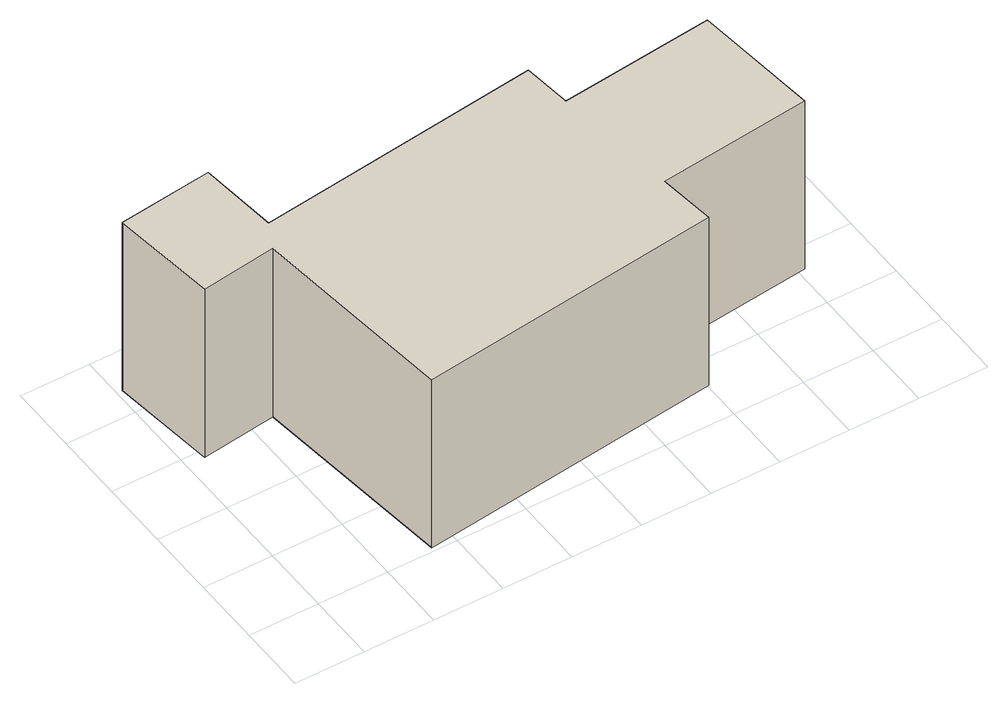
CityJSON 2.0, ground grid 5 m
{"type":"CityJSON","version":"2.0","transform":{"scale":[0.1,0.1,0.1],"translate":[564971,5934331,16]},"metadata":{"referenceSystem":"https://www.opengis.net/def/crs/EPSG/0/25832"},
"CityObjects":{
"building1":{"type":"Building","attributes":{"Grundfläche 2D":515,"Grundhöhe NN":16.29},"geometry":[{"type":"Solid","lod":"1","boundaries":[[[[0,1,2,3,4,5,6,7,8,9,10,11]],[[12,13,14,15,16,17,18,19,20,21,22,23]],[[9,12,23,10]],[[8,13,12,9]],[[7,14,13,8]],[[6,15,14,7]],[[5,16,15,6]],[[4,17,16,5]],[[3,18,17,4]],[[2,19,18,3]],[[1,20,19,2]],[[0,21,20,1]],[[11,22,21,0]],[[10,23,22,11]]]]}]}
},
"vertices":[
[285,161,3],[395,173,3],[405,82,3],[296,70,3],[301,29,3],[84,3,3],[67,151,3],[13,144,3],[4,220,3],[71,228,3],[77,171,3],[281,196,3],[71,228,143],[4,220,143],[13,144,143],[67,151,143],[84,3,143],[301,29,143],[296,70,143],[405,82,143],[395,173,143],[285,161,143],[281,196,143],[77,171,143]
]}
